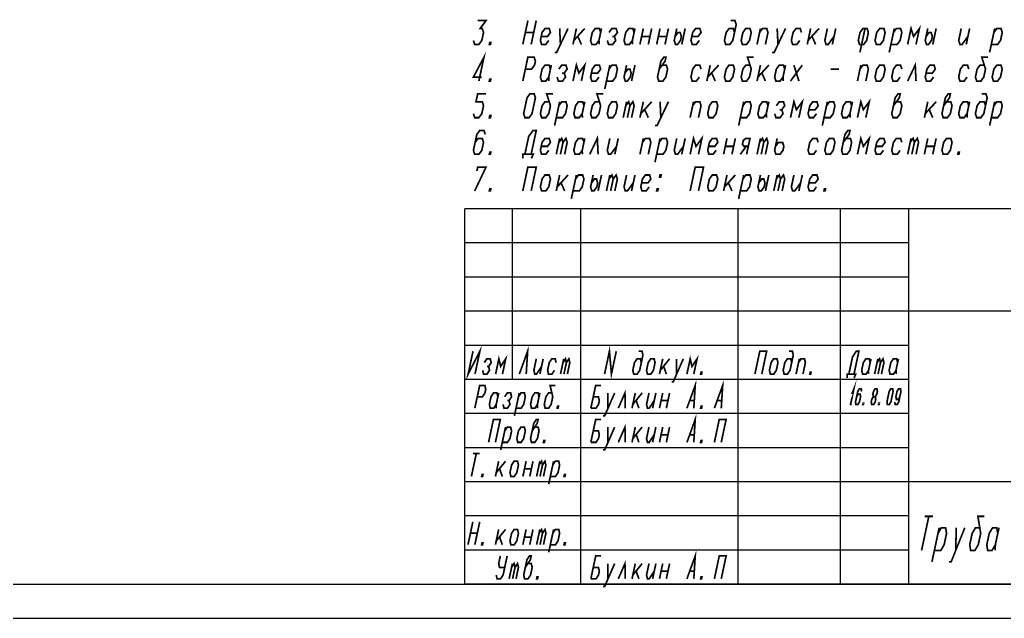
# Model space of a CAD drawing. Header units: millimetres. Extents: x 0 to 594, y 0 to 420.
# Drawn here: x 338.8 to 483, y 0 to 87.7 of the extents above; entities that cross this region are included whole.
import ezdxf

# ---------------------------------------------------------------- set-up
doc = ezdxf.new("R2010")
doc.units = ezdxf.units.MM
doc.header["$LTSCALE"] = 32.67
doc.layers.get('0').update_dxf_attribs({"linetype": 'CONTINUOUS'})

msp = doc.modelspace()

# ---------------------------------------------------------------- linework, layer by layer
at = {"color": 7, "linetype": 'CONTINUOUS'}
for p, q in [((589, 60), (404, 60)), ((404, 5), (404, 60)), ((411, 35), (411, 60)), ((421, 5), (421, 60)), ((444, 5), (444, 60)), ((459, 5), (459, 60)), ((469, 5), (469, 60)), ((469, 55), (404, 55)), ((469, 50), (404, 50)), ((589, 45), (404, 45)), ((469, 40), (404, 40)), ((469, 35), (404, 35)), ((469, 30), (404, 30)), ((469, 25), (404, 25)), ((589, 20), (404, 20)), ((469, 15), (404, 15)), ((469, 10), (404, 10)), ((20, 5), (589, 5)), ((589, 5), (404, 5)), ((0, 0), (594, 0))]:
    msp.add_line(p, q, dxfattribs=at)
at = {"color": 2, "linetype": 'CONTINUOUS', "const_width": 0.25}
for points in [[(405.8827306, 87.5961106), (407.1077468, 87.5961106), (406.2472734, 86.4294375), (406.5535184, 86.4294375), (406.7357717, 85.8461055), (406.4877883, 84.6794415), (406.0575516, 84.0961095), (405.4450616, 84.0961095), (405.2627721, 84.6794415)], [(412.4888053, 84.0961095), (413.2327555, 87.5961106)], [(414.4577355, 87.5961106), (413.7137853, 84.0961095)], [(415.1867849, 85.2627735), (416.1055199, 85.2627735), (416.5357566, 85.8461055), (416.3535033, 86.4294375), (415.7410133, 86.4294375), (415.3107766, 85.8461055), (415.0627932, 84.6794415), (415.2450465, 84.0961095), (415.8575365, 84.0961095), (416.2877732, 84.6794415)], [(417.1408143, 82.9294364), (417.4470593, 82.9294364), (419.1097445, 86.4294375)], [(417.8847645, 86.4294375), (418.0012877, 84.0961095)], [(420.3347607, 86.4294375), (419.8387939, 84.0961095)], [(419.9627856, 84.6794415), (421.559777, 86.4294375)], [(423.8857815, 85.8461055), (423.7035282, 86.4294375), (423.091002, 86.4294375), (422.6607653, 85.8461055), (422.4127819, 84.6794415), (422.5950352, 84.0961095), (423.2075614, 84.0961095), (423.6377981, 84.6794415)], [(424.0097732, 86.4294375), (423.6377981, 84.6794415), (423.6669108, 84.0961095)], [(424.8627781, 84.6794415), (425.0450314, 84.0961095), (425.6575576, 84.0961095), (426.0877943, 84.6794415), (425.905541, 85.2627735), (426.3357777, 85.8461055), (426.1535244, 86.4294375), (425.5409982, 86.4294375), (425.1107615, 85.8461055)], [(428.7857739, 85.8461055), (428.6035206, 86.4294375), (427.9909944, 86.4294375), (427.5607577, 85.8461055), (427.3127743, 84.6794415), (427.4950638, 84.0961095), (428.1075538, 84.0961095), (428.5377905, 84.6794415)], [(428.9097656, 86.4294375), (428.5377905, 84.6794415), (428.5669032, 84.0961095)], [(429.6387788, 84.0961095), (430.1347456, 86.4294375)], [(431.3597618, 86.4294375), (430.863795, 84.0961095)], [(432.0888113, 84.0961095), (432.5847781, 86.4294375)], [(433.8097581, 86.4294375), (433.3137913, 84.0961095)], [(435.0347743, 86.4294375), (434.6627992, 84.6794415), (434.8450525, 84.0961095), (435.1512975, 84.0961095), (435.5815342, 84.6794415), (435.7055259, 85.2627735), (435.5232726, 85.8461055), (435.2170276, 85.8461055), (434.7867909, 85.2627735)], [(436.2597543, 86.4294375), (435.7637875, 84.0961095)], [(437.2367871, 85.2627735), (438.1555221, 85.2627735), (438.5857588, 85.8461055), (438.4035055, 86.4294375), (437.7910155, 86.4294375), (437.3607788, 85.8461055), (437.1127954, 84.6794415), (437.2950487, 84.0961095), (437.9075387, 84.0961095), (438.3377754, 84.6794415)], [(443.4857875, 85.8461055), (443.3034979, 86.4294375), (442.6910079, 86.4294375), (442.2607712, 85.8461055), (442.0127878, 84.6794415), (442.1950411, 84.0961095), (442.8075311, 84.0961095), (443.2378041, 84.6794415), (443.7337346, 87.0127695), (443.5514813, 87.5961106), (442.9389913, 87.5961106)], [(444.4627841, 84.6794415), (444.6450374, 84.0961095), (445.2575636, 84.0961095), (445.6878003, 84.6794415), (445.9357837, 85.8461055), (445.7534941, 86.4294375), (445.1410042, 86.4294375), (444.7107675, 85.8461055), (444.4627841, 84.6794415)], [(446.7887886, 84.0961095), (447.2847554, 86.4294375)], [(447.1607637, 85.8461055), (447.5910004, 86.4294375), (448.2035266, 86.4294375), (448.3857799, 85.8461055), (448.0138048, 84.0961095)], [(448.9908014, 82.9294364), (449.2970464, 82.9294364), (450.9597678, 86.4294375)], [(449.7347516, 86.4294375), (449.851311, 84.0961095)], [(453.2857723, 85.8461055), (453.103519, 86.4294375), (452.4910291, 86.4294375), (452.0607561, 85.8461055), (451.8127727, 84.6794415), (451.9950623, 84.0961095), (452.6075522, 84.0961095), (453.0377889, 84.6794415)], [(454.634744, 86.4294375), (454.1388135, 84.0961095)], [(454.2628052, 84.6794415), (455.8597603, 86.4294375)], [(457.0847765, 86.4294375), (456.7128014, 84.6794415), (456.8950547, 84.0961095), (457.2012997, 84.0961095), (458.0617731, 85.2627735)], [(458.3097565, 86.4294375), (457.8137897, 84.0961095)], [(461.6127938, 84.6794415), (461.7950471, 84.0961095), (462.4075371, 84.0961095), (462.8377738, 84.6794415), (463.0857572, 85.8461055), (462.9035039, 86.4294375), (462.2910139, 86.4294375), (461.8607772, 85.8461055), (461.6127938, 84.6794415)], [(462.5972589, 86.4294375), (461.8533087, 82.9294364)], [(464.06279, 84.6794415), (464.2450433, 84.0961095), (464.8575333, 84.0961095), (465.28777, 84.6794415), (465.5357534, 85.8461055), (465.3535001, 86.4294375), (464.7410101, 86.4294375), (464.3107734, 85.8461055), (464.06279, 84.6794415)], [(466.1408112, 82.9294364), (466.8847614, 86.4294375)], [(466.3887946, 84.0961095), (467.3075295, 84.0961095), (467.7378025, 84.6794415), (467.9857859, 85.8461055), (467.8034963, 86.4294375), (467.1910063, 86.4294375), (466.7607697, 85.8461055)], [(468.8387908, 84.0961095), (469.3347576, 86.4294375), (469.6992642, 85.2627735), (470.5597738, 86.4294375), (470.063807, 84.0961095)], [(471.7847538, 86.4294375), (471.4127787, 84.6794415), (471.595032, 84.0961095), (471.9013132, 84.0961095), (472.3315499, 84.6794415), (472.4555416, 85.2627735), (472.2732521, 85.8461055), (471.9670071, 85.8461055), (471.5367704, 85.2627735)], [(473.00977, 86.4294375), (472.5138032, 84.0961095)], [(476.6847462, 86.4294375), (476.3127711, 84.6794415), (476.4950607, 84.0961095), (476.8013057, 84.0961095), (477.6617791, 85.2627735)], [(477.9097625, 86.4294375), (477.4137957, 84.0961095)], [(480.8408247, 82.9294364), (481.5847749, 86.4294375)], [(481.0888081, 84.0961095), (482.0075431, 84.0961095), (482.4377798, 84.6794415), (482.6857632, 85.8461055), (482.5035099, 86.4294375), (481.8910199, 86.4294375), (481.4607832, 85.8461055)], [(412.8607804, 85.8461055), (414.0857604, 85.8461055)], [(420.546163, 85.2627735), (421.0638102, 84.0961095)], [(425.599296, 85.2627735), (425.905541, 85.2627735)], [(429.8867622, 85.2627735), (431.1117784, 85.2627735)], [(432.3367947, 85.2627735), (433.5617747, 85.2627735)], [(454.8461462, 85.2627735), (455.3637935, 84.0961095)], [(407.7419172, 84.0961095), (407.5888129, 84.0961095), (407.6508087, 84.387771), (407.8039131, 84.387771), (407.7419172, 84.0961095)], [(406.0575516, 78.7288188), (406.8015018, 82.2288199), (405.2627721, 79.3121508), (406.4877883, 79.3121508)], [(412.4888053, 78.7288188), (413.2327555, 82.2288199), (414.1514905, 82.2288199), (414.3337438, 81.6454879), (414.2097521, 81.0621559), (413.7795154, 80.4788148), (412.8607804, 80.4788148)], [(432.4607864, 80.4788148), (433.3212598, 81.6454879), (433.4452515, 82.2288199), (433.1390065, 82.2288199), (432.7087698, 81.6454879), (432.212803, 79.3121508), (432.3950563, 78.7288188), (433.0075463, 78.7288188), (433.437783, 79.3121508), (433.6857664, 80.4788148), (433.5035131, 81.0621559), (432.8910231, 81.0621559)], [(445.7534941, 81.0621559), (445.1410042, 81.0621559), (444.7107675, 80.4788148), (444.4627841, 79.3121508), (444.6450374, 78.7288188), (445.2575636, 78.7288188), (445.6878003, 79.3121508), (445.9357837, 80.4788148), (445.3889875, 82.2288199), (446.3077588, 82.2288199)], [(480.0535137, 81.0621559), (479.4410237, 81.0621559), (479.010787, 80.4788148), (478.7628036, 79.3121508), (478.9450569, 78.7288188), (479.5575469, 78.7288188), (479.9877836, 79.3121508), (480.235767, 80.4788148), (479.6890071, 82.2288199), (480.6077421, 82.2288199)], [(416.5357566, 80.4788148), (416.3535033, 81.0621559), (415.7410133, 81.0621559), (415.3107766, 80.4788148), (415.0627932, 79.3121508), (415.2450465, 78.7288188), (415.8575365, 78.7288188), (416.2877732, 79.3121508)], [(416.6597483, 81.0621559), (416.2877732, 79.3121508), (416.3169221, 78.7288188)], [(417.5127894, 79.3121508), (417.6950427, 78.7288188), (418.3075327, 78.7288188), (418.7377694, 79.3121508), (418.5555161, 79.8954828), (418.9857528, 80.4788148), (418.8034995, 81.0621559), (418.1910095, 81.0621559), (417.7607728, 80.4788148)], [(419.8387939, 78.7288188), (420.3347607, 81.0621559), (420.6992673, 79.8954828), (421.559777, 81.0621559), (421.0638102, 78.7288188)], [(422.5367736, 79.8954828), (423.4555448, 79.8954828), (423.8857815, 80.4788148), (423.7035282, 81.0621559), (423.091002, 81.0621559), (422.6607653, 80.4788148), (422.4127819, 79.3121508), (422.5950352, 78.7288188), (423.2075614, 78.7288188), (423.6377981, 79.3121508)], [(424.490803, 77.5621548), (425.2347532, 81.0621559)], [(424.7387864, 78.7288188), (425.6575576, 78.7288188), (426.0877943, 79.3121508), (426.3357777, 80.4788148), (426.1535244, 81.0621559), (425.5409982, 81.0621559), (425.1107615, 80.4788148)], [(427.6847494, 81.0621559), (427.3127743, 79.3121508), (427.4950638, 78.7288188), (427.8013088, 78.7288188), (428.2315455, 79.3121508), (428.3555372, 79.8954828), (428.1732839, 80.4788148), (427.8670027, 80.4788148), (427.436766, 79.8954828)], [(428.9097656, 81.0621559), (428.4137988, 78.7288188)], [(438.5857588, 80.4788148), (438.4035055, 81.0621559), (437.7910155, 81.0621559), (437.3607788, 80.4788148), (437.1127954, 79.3121508), (437.2950487, 78.7288188), (437.9075387, 78.7288188), (438.3377754, 79.3121508)], [(439.9347667, 81.0621559), (439.4387999, 78.7288188)], [(439.5627916, 79.3121508), (441.1597467, 81.0621559)], [(442.0127878, 79.3121508), (442.1950411, 78.7288188), (442.8075311, 78.7288188), (443.2378041, 79.3121508), (443.4857875, 80.4788148), (443.3034979, 81.0621559), (442.6910079, 81.0621559), (442.2607712, 80.4788148), (442.0127878, 79.3121508)], [(447.2847554, 81.0621559), (446.7887886, 78.7288188)], [(446.9127803, 79.3121508), (448.5097716, 81.0621559)], [(450.8357761, 80.4788148), (450.6535228, 81.0621559), (450.0409966, 81.0621559), (449.6107599, 80.4788148), (449.3627765, 79.3121508), (449.5450298, 78.7288188), (450.157556, 78.7288188), (450.5877927, 79.3121508)], [(450.9597678, 81.0621559), (450.5877927, 79.3121508), (450.6169054, 78.7288188)], [(451.688781, 78.7288188), (453.409764, 81.0621559)], [(452.1847478, 81.0621559), (452.9137972, 78.7288188)], [(461.4888021, 78.7288188), (461.9847689, 81.0621559)], [(461.8607772, 80.4788148), (462.2910139, 81.0621559), (462.9035039, 81.0621559), (463.0857572, 80.4788148), (462.7137821, 78.7288188)], [(464.06279, 79.3121508), (464.2450433, 78.7288188), (464.8575333, 78.7288188), (465.28777, 79.3121508), (465.5357534, 80.4788148), (465.3535001, 81.0621559), (464.7410101, 81.0621559), (464.3107734, 80.4788148), (464.06279, 79.3121508)], [(467.9857859, 80.4788148), (467.8034963, 81.0621559), (467.1910063, 81.0621559), (466.7607697, 80.4788148), (466.5127863, 79.3121508), (466.6950396, 78.7288188), (467.3075295, 78.7288188), (467.7378025, 79.3121508)], [(468.8387908, 78.7288188), (469.9472476, 81.0621559), (470.063807, 78.7288188)], [(471.5367704, 79.8954828), (472.4555416, 79.8954828), (472.8857783, 80.4788148), (472.703525, 81.0621559), (472.0909988, 81.0621559), (471.6607621, 80.4788148), (471.4127787, 79.3121508), (471.595032, 78.7288188), (472.2075582, 78.7288188), (472.6377949, 79.3121508)], [(477.7857708, 80.4788148), (477.6035175, 81.0621559), (476.9910275, 81.0621559), (476.5607545, 80.4788148), (476.3127711, 79.3121508), (476.4950607, 78.7288188), (477.1075507, 78.7288188), (477.5377874, 79.3121508)], [(481.2127998, 79.3121508), (481.3950531, 78.7288188), (482.0075431, 78.7288188), (482.4377798, 79.3121508), (482.6857632, 80.4788148), (482.5035099, 81.0621559), (481.8910199, 81.0621559), (481.4607832, 80.4788148), (481.2127998, 79.3121508)], [(418.2492711, 79.8954828), (418.5555161, 79.8954828)], [(440.1461689, 79.8954828), (440.6637799, 78.7288188)], [(447.4961576, 79.8954828), (448.0138048, 78.7288188)], [(457.5732748, 80.4788148), (458.7982548, 80.4788148)], [(407.7419172, 78.7288188), (407.5888129, 78.7288188), (407.6508087, 79.0204893), (407.8039131, 79.0204893), (407.7419172, 78.7288188)], [(405.2627721, 73.9448601), (405.4450616, 73.3615281), (406.0575516, 73.3615281), (406.4877883, 73.9448601), (406.7357717, 75.1115332), (406.5535184, 75.6948652), (405.6347472, 75.6948652), (405.8827306, 76.8615292), (407.1077468, 76.8615292)], [(412.7950503, 73.3615281), (412.612797, 73.9448601), (413.1087638, 76.2781972), (413.5390005, 76.8615292), (414.1514905, 76.8615292), (414.3337438, 76.2781972), (413.837777, 73.9448601), (413.4075403, 73.3615281), (412.7950503, 73.3615281)], [(416.3535033, 75.6948652), (415.7410133, 75.6948652), (415.3107766, 75.1115332), (415.0627932, 73.9448601), (415.2450465, 73.3615281), (415.8575365, 73.3615281), (416.2877732, 73.9448601), (416.5357566, 75.1115332), (415.9889967, 76.8615292), (416.9077317, 76.8615292)], [(423.7035282, 75.6948652), (423.091002, 75.6948652), (422.6607653, 75.1115332), (422.4127819, 73.9448601), (422.5950352, 73.3615281), (423.2075614, 73.3615281), (423.6377981, 73.9448601), (423.8857815, 75.1115332), (423.3389854, 76.8615292), (424.2577566, 76.8615292)], [(466.7607697, 75.1115332), (467.621243, 76.2781972), (467.7452347, 76.8615292), (467.4389897, 76.8615292), (467.0087531, 76.2781972), (466.5127863, 73.9448601), (466.6950396, 73.3615281), (467.3075295, 73.3615281), (467.7378025, 73.9448601), (467.9857859, 75.1115332), (467.8034963, 75.6948652), (467.1910063, 75.6948652)], [(474.1107583, 75.1115332), (474.9712679, 76.2781972), (475.0952596, 76.8615292), (474.7889784, 76.8615292), (474.3587417, 76.2781972), (473.8627749, 73.9448601), (474.0450282, 73.3615281), (474.6575544, 73.3615281), (475.0877911, 73.9448601), (475.3357745, 75.1115332), (475.1535212, 75.6948652), (474.540995, 75.6948652)], [(480.235767, 75.1115332), (480.0535137, 75.6948652), (479.4410237, 75.6948652), (479.010787, 75.1115332), (478.7628036, 73.9448601), (478.9450569, 73.3615281), (479.5575469, 73.3615281), (479.9877836, 73.9448601), (480.4837504, 76.2781972), (480.3014971, 76.8615292), (479.6890071, 76.8615292)], [(417.1408143, 72.1948641), (417.8847645, 75.6948652)], [(417.3887977, 73.3615281), (418.3075327, 73.3615281), (418.7377694, 73.9448601), (418.9857528, 75.1115332), (418.8034995, 75.6948652), (418.1910095, 75.6948652), (417.7607728, 75.1115332)], [(421.4357853, 75.1115332), (421.2534957, 75.6948652), (420.6410057, 75.6948652), (420.210769, 75.1115332), (419.9627856, 73.9448601), (420.1450389, 73.3615281), (420.7575289, 73.3615281), (421.1878019, 73.9448601)], [(421.559777, 75.6948652), (421.1878019, 73.9448601), (421.2169146, 73.3615281)], [(424.8627781, 73.9448601), (425.0450314, 73.3615281), (425.6575576, 73.3615281), (426.0877943, 73.9448601), (426.3357777, 75.1115332), (426.1535244, 75.6948652), (425.5409982, 75.6948652), (425.1107615, 75.1115332), (424.8627781, 73.9448601)], [(427.1887826, 73.3615281), (427.6847494, 75.6948652)], [(427.5607577, 75.1115332), (427.9909944, 75.6948652), (428.1732839, 75.1115332), (427.8013088, 73.3615281)], [(428.1732839, 75.1115332), (428.6035206, 75.6948652), (428.7857739, 75.1115332), (428.4137988, 73.3615281)], [(430.1347456, 75.6948652), (429.6387788, 73.3615281)], [(429.7627705, 73.9448601), (431.3597618, 75.6948652)], [(431.8408279, 72.1948641), (432.1470729, 72.1948641), (433.8097581, 75.6948652)], [(432.5847781, 75.6948652), (432.7013013, 73.3615281)], [(436.9888037, 73.3615281), (437.4847705, 75.6948652)], [(437.3607788, 75.1115332), (437.7910155, 75.6948652), (438.4035055, 75.6948652), (438.5857588, 75.1115332), (438.2137837, 73.3615281)], [(439.5627916, 73.9448601), (439.7450449, 73.3615281), (440.3575349, 73.3615281), (440.7877716, 73.9448601), (441.035755, 75.1115332), (440.8535017, 75.6948652), (440.2410117, 75.6948652), (439.810775, 75.1115332), (439.5627916, 73.9448601)], [(444.090809, 72.1948641), (444.8347592, 75.6948652)], [(444.3387924, 73.3615281), (445.2575636, 73.3615281), (445.6878003, 73.9448601), (445.9357837, 75.1115332), (445.7534941, 75.6948652), (445.1410042, 75.6948652), (444.7107675, 75.1115332)], [(448.3857799, 75.1115332), (448.2035266, 75.6948652), (447.5910004, 75.6948652), (447.1607637, 75.1115332), (446.9127803, 73.9448601), (447.0950336, 73.3615281), (447.7075598, 73.3615281), (448.1377965, 73.9448601)], [(448.5097716, 75.6948652), (448.1377965, 73.9448601), (448.1669092, 73.3615281)], [(449.3627765, 73.9448601), (449.5450298, 73.3615281), (450.157556, 73.3615281), (450.5877927, 73.9448601), (450.4055394, 74.5282012), (450.8357761, 75.1115332), (450.6535228, 75.6948652), (450.0409966, 75.6948652), (449.6107599, 75.1115332)], [(451.688781, 73.3615281), (452.1847478, 75.6948652), (452.5492906, 74.5282012), (453.409764, 75.6948652), (452.9137972, 73.3615281)], [(454.3867606, 74.5282012), (455.3055319, 74.5282012), (455.7357686, 75.1115332), (455.5535153, 75.6948652), (454.9410253, 75.6948652), (454.5107523, 75.1115332), (454.2628052, 73.9448601), (454.4450585, 73.3615281), (455.0575485, 73.3615281), (455.4877852, 73.9448601)], [(456.3408263, 72.1948641), (457.0847765, 75.6948652)], [(456.5888097, 73.3615281), (457.5075447, 73.3615281), (457.9377814, 73.9448601), (458.1857648, 75.1115332), (458.0035115, 75.6948652), (457.3910215, 75.6948652), (456.9607848, 75.1115332)], [(460.635761, 75.1115332), (460.4535077, 75.6948652), (459.8410177, 75.6948652), (459.410781, 75.1115332), (459.1627976, 73.9448601), (459.3450509, 73.3615281), (459.9575409, 73.3615281), (460.3877776, 73.9448601)], [(460.7597527, 75.6948652), (460.3877776, 73.9448601), (460.4169265, 73.3615281)], [(461.4888021, 73.3615281), (461.9847689, 75.6948652), (462.3492755, 74.5282012), (463.2097489, 75.6948652), (462.7137821, 73.3615281)], [(471.7847538, 75.6948652), (471.288787, 73.3615281)], [(471.4127787, 73.9448601), (473.00977, 75.6948652)], [(477.7857708, 75.1115332), (477.6035175, 75.6948652), (476.9910275, 75.6948652), (476.5607545, 75.1115332), (476.3127711, 73.9448601), (476.4950607, 73.3615281), (477.1075507, 73.3615281), (477.5377874, 73.9448601)], [(477.9097625, 75.6948652), (477.5377874, 73.9448601), (477.5669363, 73.3615281)], [(480.8408247, 72.1948641), (481.5847749, 75.6948652)], [(481.0888081, 73.3615281), (482.0075431, 73.3615281), (482.4377798, 73.9448601), (482.6857632, 75.1115332), (482.5035099, 75.6948652), (481.8910199, 75.6948652), (481.4607832, 75.1115332)], [(407.7419172, 73.3615281), (407.5888129, 73.3615281), (407.6508087, 73.6531987), (407.8039131, 73.6531987), (407.7419172, 73.3615281)], [(430.3461478, 74.5282012), (430.863795, 73.3615281)], [(450.0992944, 74.5282012), (450.4055394, 74.5282012)], [(471.996156, 74.5282012), (472.5138032, 73.3615281)], [(406.9837551, 70.9109065), (406.8015018, 71.4942385), (406.1890118, 71.4942385), (405.7587389, 70.9109065), (405.2627721, 68.5775785), (405.4450616, 67.9942375), (406.0575516, 67.9942375), (406.4877883, 68.5775785), (406.7357717, 69.7442425), (406.5535184, 70.3275745), (405.9410284, 70.3275745), (405.5107555, 69.7442425)], [(412.7950503, 67.9942375), (413.3530129, 70.6192451), (413.9983861, 71.4942385), (414.4577355, 71.4942385), (413.7137853, 67.9942375)], [(422.2887902, 67.9942375), (423.3972469, 70.3275745), (423.5138064, 67.9942375)], [(436.9888037, 67.9942375), (437.4847705, 70.3275745), (437.8492771, 69.1609105), (438.7097505, 70.3275745), (438.2137837, 67.9942375)], [(459.410781, 69.7442425), (460.2712544, 70.9109065), (460.3952461, 71.4942385), (460.0890011, 71.4942385), (459.6587644, 70.9109065), (459.1627976, 68.5775785), (459.3450509, 67.9942375), (459.9575409, 67.9942375), (460.3877776, 68.5775785), (460.635761, 69.7442425), (460.4535077, 70.3275745), (459.8410177, 70.3275745)], [(461.4888021, 67.9942375), (461.9847689, 70.3275745), (462.3492755, 69.1609105), (463.2097489, 70.3275745), (462.7137821, 67.9942375)], [(415.1867849, 69.1609105), (416.1055199, 69.1609105), (416.5357566, 69.7442425), (416.3535033, 70.3275745), (415.7410133, 70.3275745), (415.3107766, 69.7442425), (415.0627932, 68.5775785), (415.2450465, 67.9942375), (415.8575365, 67.9942375), (416.2877732, 68.5775785)], [(417.3887977, 67.9942375), (417.8847645, 70.3275745)], [(417.7607728, 69.7442425), (418.1910095, 70.3275745), (418.3732628, 69.7442425), (418.0012877, 67.9942375)], [(418.3732628, 69.7442425), (418.8034995, 70.3275745), (418.9857528, 69.7442425), (418.613814, 67.9942375)], [(421.4357853, 69.7442425), (421.2534957, 70.3275745), (420.6410057, 70.3275745), (420.210769, 69.7442425), (419.9627856, 68.5775785), (420.1450389, 67.9942375), (420.7575289, 67.9942375), (421.1878019, 68.5775785)], [(421.559777, 70.3275745), (421.1878019, 68.5775785), (421.2169146, 67.9942375)], [(425.2347532, 70.3275745), (424.8627781, 68.5775785), (425.0450314, 67.9942375), (425.3513126, 67.9942375), (426.211786, 69.1609105)], [(426.4597694, 70.3275745), (425.9638026, 67.9942375)], [(429.6387788, 67.9942375), (430.1347456, 70.3275745)], [(430.0107539, 69.7442425), (430.4410269, 70.3275745), (431.0535168, 70.3275745), (431.2357701, 69.7442425), (430.863795, 67.9942375)], [(431.8408279, 66.8275735), (432.5847781, 70.3275745)], [(432.0888113, 67.9942375), (433.0075463, 67.9942375), (433.437783, 68.5775785), (433.6857664, 69.7442425), (433.5035131, 70.3275745), (432.8910231, 70.3275745), (432.4607864, 69.7442425)], [(435.0347743, 70.3275745), (434.6627992, 68.5775785), (434.8450525, 67.9942375), (435.1512975, 67.9942375), (436.0117709, 69.1609105)], [(436.2597543, 70.3275745), (435.7637875, 67.9942375)], [(439.6867833, 69.1609105), (440.6055183, 69.1609105), (441.035755, 69.7442425), (440.8535017, 70.3275745), (440.2410117, 70.3275745), (439.810775, 69.7442425), (439.5627916, 68.5775785), (439.7450449, 67.9942375), (440.3575349, 67.9942375), (440.7877716, 68.5775785)], [(441.8887961, 67.9942375), (442.3847629, 70.3275745)], [(442.1367795, 69.1609105), (443.3617958, 69.1609105)], [(443.6097792, 70.3275745), (443.1138124, 67.9942375)], [(444.3387924, 67.9942375), (445.1992657, 69.1609105)], [(445.2575636, 67.9942375), (445.7534941, 70.3275745), (445.1410042, 70.3275745), (444.7727633, 70.0359131), (444.6487716, 69.452572), (444.8930208, 69.1609105), (445.5055107, 69.1609105)], [(446.7887886, 67.9942375), (447.2847554, 70.3275745)], [(447.1607637, 69.7442425), (447.5910004, 70.3275745), (447.7732537, 69.7442425), (447.4012786, 67.9942375)], [(447.7732537, 69.7442425), (448.2035266, 70.3275745), (448.3857799, 69.7442425), (448.0138048, 67.9942375)], [(449.7347516, 70.3275745), (449.3627765, 68.5775785), (449.5450298, 67.9942375), (450.157556, 67.9942375), (450.5877927, 68.5775785), (450.7117844, 69.1609105), (450.5295311, 69.7442425), (449.9170049, 69.7442425), (449.4867682, 69.1609105)], [(455.7357686, 69.7442425), (455.5535153, 70.3275745), (454.9410253, 70.3275745), (454.5107523, 69.7442425), (454.2628052, 68.5775785), (454.4450585, 67.9942375), (455.0575485, 67.9942375), (455.4877852, 68.5775785)], [(456.7128014, 68.5775785), (456.8950547, 67.9942375), (457.5075447, 67.9942375), (457.9377814, 68.5775785), (458.1857648, 69.7442425), (458.0035115, 70.3275745), (457.3910215, 70.3275745), (456.9607848, 69.7442425), (456.7128014, 68.5775785)], [(464.1867817, 69.1609105), (465.1055167, 69.1609105), (465.5357534, 69.7442425), (465.3535001, 70.3275745), (464.7410101, 70.3275745), (464.3107734, 69.7442425), (464.06279, 68.5775785), (464.2450433, 67.9942375), (464.8575333, 67.9942375), (465.28777, 68.5775785)], [(467.9857859, 69.7442425), (467.8034963, 70.3275745), (467.1910063, 70.3275745), (466.7607697, 69.7442425), (466.5127863, 68.5775785), (466.6950396, 67.9942375), (467.3075295, 67.9942375), (467.7378025, 68.5775785)], [(468.8387908, 67.9942375), (469.3347576, 70.3275745)], [(469.2107659, 69.7442425), (469.6410026, 70.3275745), (469.8232559, 69.7442425), (469.4512808, 67.9942375)], [(469.8232559, 69.7442425), (470.2535288, 70.3275745), (470.4357821, 69.7442425), (470.063807, 67.9942375)], [(471.288787, 67.9942375), (471.7847538, 70.3275745)], [(471.5367704, 69.1609105), (472.7617866, 69.1609105)], [(473.00977, 70.3275745), (472.5138032, 67.9942375)], [(473.8627749, 68.5775785), (474.0450282, 67.9942375), (474.6575544, 67.9942375), (475.0877911, 68.5775785), (475.3357745, 69.7442425), (475.1535212, 70.3275745), (474.540995, 70.3275745), (474.1107583, 69.7442425), (473.8627749, 68.5775785)], [(407.7419172, 67.9942375), (407.5888129, 67.9942375), (407.6508087, 68.285908), (407.8039131, 68.285908), (407.7419172, 67.9942375)], [(412.517918, 67.4109055), (412.4888053, 67.9942375), (414.0200303, 67.9942375), (413.7429342, 67.4109055)], [(476.34192, 67.9942375), (476.1887794, 67.9942375), (476.2507753, 68.285908), (476.4039159, 68.285908), (476.34192, 67.9942375)], [(405.4450616, 62.6269558), (407.1077468, 66.1269569), (405.8827306, 66.1269569), (405.7587389, 65.5436249)], [(412.4888053, 62.6269558), (413.2327555, 66.1269569), (414.4577355, 66.1269569), (413.7137853, 62.6269558)], [(415.0627932, 63.2102878), (415.2450465, 62.6269558), (415.8575365, 62.6269558), (416.2877732, 63.2102878), (416.5357566, 64.3769518), (416.3535033, 64.9602838), (415.7410133, 64.9602838), (415.3107766, 64.3769518), (415.0627932, 63.2102878)], [(417.8847645, 64.9602838), (417.3887977, 62.6269558)], [(417.5127894, 63.2102878), (419.1097445, 64.9602838)], [(419.5908105, 61.4602828), (420.3347607, 64.9602838)], [(419.8387939, 62.6269558), (420.7575289, 62.6269558), (421.1878019, 63.2102878), (421.4357853, 64.3769518), (421.2534957, 64.9602838), (420.6410057, 64.9602838), (420.210769, 64.3769518)], [(422.784757, 64.9602838), (422.4127819, 63.2102878), (422.5950352, 62.6269558), (422.9012802, 62.6269558), (423.3315531, 63.2102878), (423.4555448, 63.7936198), (423.2732552, 64.3769518), (422.9670103, 64.3769518), (422.5367736, 63.7936198)], [(424.0097732, 64.9602838), (423.5138064, 62.6269558)], [(424.7387864, 62.6269558), (425.2347532, 64.9602838)], [(425.1107615, 64.3769518), (425.5409982, 64.9602838), (425.7232877, 64.3769518), (425.3513126, 62.6269558)], [(425.7232877, 64.3769518), (426.1535244, 64.9602838), (426.3357777, 64.3769518), (425.9638026, 62.6269558)], [(427.6847494, 64.9602838), (427.3127743, 63.2102878), (427.4950638, 62.6269558), (427.8013088, 62.6269558), (428.6617822, 63.7936198)], [(428.9097656, 64.9602838), (428.4137988, 62.6269558)], [(429.8867622, 63.7936198), (430.8055334, 63.7936198), (431.2357701, 64.3769518), (431.0535168, 64.9602838), (430.4410269, 64.9602838), (430.0107539, 64.3769518), (429.7627705, 63.2102878), (429.9450601, 62.6269558), (430.55755, 62.6269558), (430.9877867, 63.2102878)], [(432.6758866, 64.6686224), (432.5227822, 64.6686224), (432.5847781, 64.9602838), (432.7378824, 64.9602838), (432.6758866, 64.6686224)], [(436.9888037, 62.6269558), (437.7327539, 66.1269569), (438.9577339, 66.1269569), (438.2137837, 62.6269558)], [(439.5627916, 63.2102878), (439.7450449, 62.6269558), (440.3575349, 62.6269558), (440.7877716, 63.2102878), (441.035755, 64.3769518), (440.8535017, 64.9602838), (440.2410117, 64.9602838), (439.810775, 64.3769518), (439.5627916, 63.2102878)], [(442.3847629, 64.9602838), (441.8887961, 62.6269558)], [(442.0127878, 63.2102878), (443.6097792, 64.9602838)], [(444.090809, 61.4602828), (444.8347592, 64.9602838)], [(444.3387924, 62.6269558), (445.2575636, 62.6269558), (445.6878003, 63.2102878), (445.9357837, 64.3769518), (445.7534941, 64.9602838), (445.1410042, 64.9602838), (444.7107675, 64.3769518)], [(447.2847554, 64.9602838), (446.9127803, 63.2102878), (447.0950336, 62.6269558), (447.4012786, 62.6269558), (447.8315515, 63.2102878), (447.9555432, 63.7936198), (447.7732537, 64.3769518), (447.4670087, 64.3769518), (447.036772, 63.7936198)], [(448.5097716, 64.9602838), (448.0138048, 62.6269558)], [(449.2387848, 62.6269558), (449.7347516, 64.9602838)], [(449.6107599, 64.3769518), (450.0409966, 64.9602838), (450.2232861, 64.3769518), (449.851311, 62.6269558)], [(450.2232861, 64.3769518), (450.6535228, 64.9602838), (450.8357761, 64.3769518), (450.463801, 62.6269558)], [(452.1847478, 64.9602838), (451.8127727, 63.2102878), (451.9950623, 62.6269558), (452.3013073, 62.6269558), (453.1617806, 63.7936198)], [(453.409764, 64.9602838), (452.9137972, 62.6269558)], [(454.3867606, 63.7936198), (455.3055319, 63.7936198), (455.7357686, 64.3769518), (455.5535153, 64.9602838), (454.9410253, 64.9602838), (454.5107523, 64.3769518), (454.2628052, 63.2102878), (454.4450585, 62.6269558), (455.0575485, 62.6269558), (455.4877852, 63.2102878)], [(418.0961667, 63.7936198), (418.613814, 62.6269558)], [(442.5961652, 63.7936198), (443.1138124, 62.6269558)], [(407.7419172, 62.6269558), (407.5888129, 62.6269558), (407.6508087, 62.9186173), (407.8039131, 62.9186173), (407.7419172, 62.6269558)], [(432.2419156, 62.6269558), (432.0888113, 62.6269558), (432.1508071, 62.9186173), (432.3039115, 62.9186173), (432.2419156, 62.6269558)], [(456.7419141, 62.6269558), (456.5888097, 62.6269558), (456.6508055, 62.9186173), (456.8039099, 62.9186173), (456.7419141, 62.6269558)], [(405.1970782, 39.1375804), (404.4849961, 35.7875839), (406.2020636, 39.1375804), (405.4900177, 35.7875839)], [(411.9800043, 35.7875839), (413.1945791, 39.1375804), (412.9849896, 35.7875839)], [(424.4599863, 35.7875839), (425.1720685, 39.1375804), (425.4650079, 35.7875839), (426.1770538, 39.1375804)], [(429.8410448, 37.4625776), (429.7084607, 38.0209119), (429.205968, 38.0209119), (428.8360232, 37.4625776), (428.5986625, 36.3459091), (428.7312466, 35.7875839), (429.2337393, 35.7875839), (429.6036841, 36.3459091), (430.0783693, 38.5792462), (429.9458214, 39.1375804), (429.4433287, 39.1375804)], [(446.4750026, 35.7875839), (447.1870485, 39.1375804), (448.1920701, 39.1375804), (447.4799879, 35.7875839)], [(451.8560248, 37.4625776), (451.7234769, 38.0209119), (451.220948, 38.0209119), (450.8510394, 37.4625776), (450.6136787, 36.3459091), (450.7462628, 35.7875839), (451.2487555, 35.7875839), (451.6186641, 36.3459091), (452.0933855, 38.5792462), (451.9608014, 39.1375804), (451.4583087, 39.1375804)], [(460.2312653, 35.7875839), (460.7652997, 38.3000836), (461.3201807, 39.1375804), (461.6970502, 39.1375804), (460.9850043, 35.7875839)], [(406.6136653, 36.3459091), (406.7462494, 35.7875839), (407.2487421, 35.7875839), (407.6186869, 36.3459091), (407.4861028, 36.9042434), (407.8560476, 37.4625776), (407.7234635, 38.0209119), (407.2209708, 38.0209119), (406.851026, 37.4625776)], [(408.50501, 35.7875839), (408.9796952, 38.0209119), (409.2448634, 36.9042434), (409.9847168, 38.0209119), (409.5099954, 35.7875839)], [(414.4646964, 38.0209119), (414.1086735, 36.3459091), (414.2412576, 35.7875839), (414.4925039, 35.7875839), (415.2323573, 36.9042434)], [(415.469718, 38.0209119), (414.9949966, 35.7875839)], [(417.3610265, 37.4625776), (417.2284424, 38.0209119), (416.7259497, 38.0209119), (416.3560411, 37.4625776), (416.1186804, 36.3459091), (416.2512645, 35.7875839), (416.7537572, 35.7875839), (417.1236658, 36.3459091)], [(418.0099889, 35.7875839), (418.4847103, 38.0209119)], [(418.3660481, 37.4625776), (418.7359567, 38.0209119), (418.8685408, 37.4625776), (418.5125178, 35.7875839)], [(418.8685408, 37.4625776), (419.2384493, 38.0209119), (419.3710334, 37.4625776), (419.0150105, 35.7875839)], [(430.6086694, 36.3459091), (430.7412535, 35.7875839), (431.2437462, 35.7875839), (431.613691, 36.3459091), (431.8510155, 37.4625776), (431.7184677, 38.0209119), (431.215975, 38.0209119), (430.8460302, 37.4625776), (430.6086694, 36.3459091)], [(432.9746993, 38.0209119), (432.5000142, 35.7875839)], [(432.6186764, 36.3459091), (433.9797209, 38.0209119)], [(434.2726604, 34.6709109), (434.5239067, 34.6709109), (435.9896917, 38.0209119)], [(434.9847063, 38.0209119), (435.0125138, 35.7875839)], [(436.5199918, 35.7875839), (436.9947133, 38.0209119), (437.2598452, 36.9042434), (437.9996986, 38.0209119), (437.5250134, 35.7875839)], [(448.6036718, 36.3459091), (448.7362559, 35.7875839), (449.2387485, 35.7875839), (449.6086934, 36.3459091), (449.8460178, 37.4625776), (449.71347, 38.0209119), (449.2109773, 38.0209119), (448.8410325, 37.4625776), (448.6036718, 36.3459091)], [(452.5049872, 35.7875839), (452.9797086, 38.0209119)], [(452.8610464, 37.4625776), (453.230955, 38.0209119), (453.7334476, 38.0209119), (453.8660317, 37.4625776), (453.5100088, 35.7875839)], [(463.3510342, 37.4625776), (463.2184501, 38.0209119), (462.7159574, 38.0209119), (462.3460488, 37.4625776), (462.1086881, 36.3459091), (462.241236, 35.7875839), (462.7437649, 35.7875839), (463.1136735, 36.3459091)], [(463.4696964, 38.0209119), (463.1136735, 36.3459091), (463.1206344, 35.7875839)], [(463.9999966, 35.7875839), (464.474718, 38.0209119)], [(464.3560195, 37.4625776), (464.7259644, 38.0209119), (464.8585485, 37.4625776), (464.5024893, 35.7875839)], [(464.8585485, 37.4625776), (465.228457, 38.0209119), (465.3610411, 37.4625776), (465.0049819, 35.7875839)], [(467.3710481, 37.4625776), (467.238464, 38.0209119), (466.7359713, 38.0209119), (466.3660265, 37.4625776), (466.1286658, 36.3459091), (466.2612499, 35.7875839), (466.7637426, 35.7875839), (467.1336874, 36.3459091)], [(467.4897103, 38.0209119), (467.1336874, 36.3459091), (467.1406121, 35.7875839)], [(407.2348564, 36.9042434), (407.4861028, 36.9042434)], [(433.1142444, 36.9042434), (433.5049995, 35.7875839)], [(438.6556219, 35.7875839), (438.5299988, 35.7875839), (438.589348, 36.0667465), (438.7149712, 36.0667465), (438.6556219, 35.7875839)], [(454.6406173, 35.7875839), (454.5149941, 35.7875839), (454.5743434, 36.0667465), (454.6999666, 36.0667465), (454.6406173, 35.7875839)], [(436.5199918, 30.7875779), (437.7345667, 34.1375789), (437.5250134, 30.7875779)], [(440.5400057, 30.7875779), (441.7545806, 34.1375789), (441.5449911, 30.7875779)], [(459.9869436, 35.2292451), (459.9799827, 35.7875839), (461.2362506, 35.7875839), (460.9919652, 35.2292451)], [(460.6603055, 32.857641), (460.9670219, 33.6243094), (460.4781248, 31.3243087)], [(405.4650018, 30.7875779), (406.1770477, 34.1375789), (406.930823, 34.1375789), (407.0633708, 33.5792446), (406.9447086, 33.0209149), (406.5748, 32.4625806), (405.8210248, 32.4625806)], [(416.7434608, 33.0209149), (416.2409681, 33.0209149), (415.8710233, 32.4625806), (415.6336626, 31.3459121), (415.7662467, 30.7875779), (416.2687394, 30.7875779), (416.6386842, 31.3459121), (416.8760449, 32.4625806), (416.4783289, 34.1375789), (417.2320679, 34.1375789)], [(422.4500156, 30.7875779), (423.1620615, 34.1375789), (423.9158005, 34.1375789)], [(426.4699933, 30.7875779), (427.4472074, 33.0209149), (427.4750149, 30.7875779)], [(462.1073829, 33.240973), (462.0451333, 33.6243094), (461.7576321, 33.6243094), (461.5324167, 33.240973), (461.2064854, 31.7076407), (461.268735, 31.3243087), (461.5562362, 31.3243087), (461.7814878, 31.7076407), (461.9444535, 32.4743091), (461.8821676, 32.857641), (461.5946664, 32.857641), (461.369451, 32.4743091)], [(464.1006764, 32.4743091), (464.325928, 32.857641), (464.4073927, 33.240973), (464.3451431, 33.6243094), (464.0576418, 33.6243094), (463.8323903, 33.240973), (463.7509255, 32.857641), (463.8131752, 32.4743091)], [(465.8687545, 31.3243087), (465.8064686, 31.7076407), (466.1324, 33.240973), (466.3576154, 33.6243094), (466.6451166, 33.6243094), (466.7074025, 33.240973), (466.3814711, 31.7076407), (466.1562557, 31.3243087), (465.8687545, 31.3243087)], [(466.9564735, 31.7076407), (467.0187594, 31.3243087), (467.3062606, 31.3243087), (467.531476, 31.7076407), (467.8574073, 33.240973), (467.7951215, 33.6243094), (467.5076202, 33.6243094), (467.2824049, 33.240973), (467.1194392, 32.4743091), (467.1817251, 32.0909772), (467.4692263, 32.0909772), (467.6944417, 32.4743091)], [(408.8360171, 32.4625806), (408.7034692, 33.0209149), (408.2009766, 33.0209149), (407.8310317, 32.4625806), (407.593671, 31.3459121), (407.7262551, 30.7875779), (408.2287478, 30.7875779), (408.5986926, 31.3459121)], [(408.9547156, 33.0209149), (408.5986926, 31.3459121), (408.6056173, 30.7875779)], [(409.603678, 31.3459121), (409.7362621, 30.7875779), (410.2387548, 30.7875779), (410.6086633, 31.3459121), (410.4761155, 31.9042464), (410.846024, 32.4625806), (410.7134762, 33.0209149), (410.2109473, 33.0209149), (409.8410387, 32.4625806)], [(410.2248691, 31.9042464), (410.4761155, 31.9042464)], [(411.257662, 29.6709139), (411.9697079, 33.0209149)], [(411.4949865, 30.7875779), (412.2487617, 30.7875779), (412.6186703, 31.3459121), (412.856031, 32.4625806), (412.7234469, 33.0209149), (412.2209542, 33.0209149), (411.8510457, 32.4625806)], [(414.866038, 32.4625806), (414.7334539, 33.0209149), (414.2309612, 33.0209149), (413.8610164, 32.4625806), (413.6236919, 31.3459121), (413.7562397, 30.7875779), (414.2587324, 30.7875779), (414.6286772, 31.3459121)], [(414.9847002, 33.0209149), (414.6286772, 31.3459121), (414.6356382, 30.7875779)], [(422.4500156, 30.7875779), (423.2037546, 30.7875779), (423.5736632, 31.3459121), (423.6923617, 31.9042464), (423.5597776, 32.4625806), (422.8060386, 32.4625806)], [(424.2226619, 29.6709139), (424.4739082, 29.6709139), (425.9396931, 33.0209149)], [(424.9347078, 33.0209149), (424.9625153, 30.7875779)], [(428.9547217, 33.0209149), (428.4800002, 30.7875779)], [(428.5986625, 31.3459121), (429.959707, 33.0209149)], [(429.0942305, 31.9042464), (429.4849856, 30.7875779)], [(430.9646924, 33.0209149), (430.6086694, 31.3459121), (430.7412535, 30.7875779), (430.9924999, 30.7875779), (431.7323533, 31.9042464)], [(431.969714, 33.0209149), (431.4949926, 30.7875779)], [(432.5000142, 30.7875779), (432.9746993, 33.0209149)], [(432.7373386, 31.9042464), (433.7423602, 31.9042464)], [(433.9797209, 33.0209149), (433.5049995, 30.7875779)], [(437.0085989, 31.9042464), (437.5110916, 31.9042464)], [(441.0286128, 31.9042464), (441.5311055, 31.9042464)], [(463.5687448, 31.3243087), (463.856246, 31.3243087), (464.0814976, 31.7076407), (464.1629623, 32.0909772), (464.1006764, 32.4743091), (463.8131752, 32.4743091), (463.5879598, 32.0909772), (463.5064951, 31.7076407), (463.5687448, 31.3243087)], [(417.6506305, 30.7875779), (417.5250073, 30.7875779), (417.5843566, 31.066745), (417.7099797, 31.066745), (417.6506305, 30.7875779)], [(438.6556219, 30.7875779), (438.5299988, 30.7875779), (438.589348, 31.066745), (438.7149712, 31.066745), (438.6556219, 30.7875779)], [(460.3343741, 31.3243087), (460.6218754, 31.3243087)], [(462.3468827, 31.3243087), (462.2749893, 31.3243087), (462.3157397, 31.5159747), (462.3875969, 31.5159747), (462.3468827, 31.3243087)], [(464.6468925, 31.3243087), (464.574999, 31.3243087), (464.6157495, 31.5159747), (464.6876067, 31.5159747), (464.6468925, 31.3243087)], [(407.4750088, 25.7875809), (408.1870547, 29.1375774), (409.1920763, 29.1375774), (408.4799941, 25.7875809)], [(413.8610164, 27.4625791), (414.6008698, 28.5792476), (414.7195682, 29.1375774), (414.4683219, 29.1375774), (414.0983771, 28.5792476), (413.6236919, 26.3459106), (413.7562397, 25.7875809), (414.2587324, 25.7875809), (414.6286772, 26.3459106), (414.866038, 27.4625791), (414.7334539, 28.0209134), (414.2309612, 28.0209134)], [(422.4500156, 25.7875809), (423.1620615, 29.1375774), (423.9158005, 29.1375774)], [(436.5199918, 25.7875809), (437.7345667, 29.1375774), (437.5250134, 25.7875809)], [(440.5400057, 25.7875809), (441.2520516, 29.1375774), (442.2570732, 29.1375774), (441.5449911, 25.7875809)], [(409.247655, 24.6709124), (409.9597009, 28.0209134)], [(409.4850157, 25.7875809), (410.2387548, 25.7875809), (410.6086633, 26.3459106), (410.846024, 27.4625791), (410.7134762, 28.0209134), (410.2109473, 28.0209134), (409.8410387, 27.4625791)], [(411.6136849, 26.3459106), (411.7462328, 25.7875809), (412.2487617, 25.7875809), (412.6186703, 26.3459106), (412.856031, 27.4625791), (412.7234469, 28.0209134), (412.2209542, 28.0209134), (411.8510457, 27.4625791), (411.6136849, 26.3459106)], [(422.4500156, 25.7875809), (423.2037546, 25.7875809), (423.5736632, 26.3459106), (423.6923617, 26.9042449), (423.5597776, 27.4625791), (422.8060386, 27.4625791)], [(424.2226619, 24.6709124), (424.4739082, 24.6709124), (425.9396931, 28.0209134)], [(424.9347078, 28.0209134), (424.9625153, 25.7875809)], [(426.4699933, 25.7875809), (427.4472074, 28.0209134), (427.4750149, 25.7875809)], [(428.9547217, 28.0209134), (428.4800002, 25.7875809)], [(428.5986625, 26.3459106), (429.959707, 28.0209134)], [(430.9646924, 28.0209134), (430.6086694, 26.3459106), (430.7412535, 25.7875809), (430.9924999, 25.7875809), (431.7323533, 26.9042449)], [(431.969714, 28.0209134), (431.4949926, 25.7875809)], [(432.5000142, 25.7875809), (432.9746993, 28.0209134)], [(433.9797209, 28.0209134), (433.5049995, 25.7875809)], [(415.6406235, 25.7875809), (415.5150004, 25.7875809), (415.5743496, 26.066748), (415.6999728, 26.066748), (415.6406235, 25.7875809)], [(429.0942305, 26.9042449), (429.4849856, 25.7875809)], [(432.7373386, 26.9042449), (433.7423602, 26.9042449)], [(437.0085989, 26.9042449), (437.5110916, 26.9042449)], [(438.6556219, 25.7875809), (438.5299988, 25.7875809), (438.589348, 26.066748), (438.7149712, 26.066748), (438.6556219, 25.7875809)], [(405.6745551, 24.1375804), (404.9625092, 20.7875793)], [(405.1720624, 24.1375804), (406.1770477, 24.1375804)], [(408.9547156, 23.0209119), (408.4799941, 20.7875793)], [(408.5986926, 21.3459136), (409.9597009, 23.0209119)], [(410.6086633, 21.3459136), (410.7412474, 20.7875793), (411.2437401, 20.7875793), (411.6136849, 21.3459136), (411.8510457, 22.4625776), (411.7184615, 23.0209119), (411.2159689, 23.0209119), (410.846024, 22.4625776), (410.6086633, 21.3459136)], [(412.5000081, 20.7875793), (412.9746932, 23.0209119)], [(413.9797148, 23.0209119), (413.5049934, 20.7875793)], [(414.510015, 20.7875793), (414.9847002, 23.0209119)], [(414.866038, 22.4625776), (415.2359465, 23.0209119), (415.3685306, 22.4625776), (415.0125077, 20.7875793)], [(415.3685306, 22.4625776), (415.7384755, 23.0209119), (415.8710233, 22.4625776), (415.5150004, 20.7875793)], [(416.2826613, 19.6709108), (416.9947072, 23.0209119)], [(416.5199857, 20.7875793), (417.273761, 20.7875793), (417.6436696, 21.3459136), (417.8810303, 22.4625776), (417.7484462, 23.0209119), (417.2459535, 23.0209119), (416.8760449, 22.4625776)], [(409.0942244, 21.9042479), (409.4850157, 20.7875793)], [(412.7373688, 21.9042479), (413.7423541, 21.9042479)], [(406.5956104, 20.7875793), (406.4699872, 20.7875793), (406.5293364, 21.0667465), (406.6549596, 21.0667465), (406.5956104, 20.7875793)], [(418.6556158, 20.7875793), (418.5299927, 20.7875793), (418.5893419, 21.0667465), (418.7149651, 21.0667465), (418.6556158, 20.7875793)], [(471.9377856, 14.9441488), (470.87501, 9.9441472)], [(471.3127877, 14.9441488), (472.5627836, 14.9441488)], [(479.3960314, 13.2774801), (478.7710334, 13.2774801), (478.281375, 12.444148), (477.9271285, 10.7774838), (478.0625043, 9.9441472), (478.6875022, 9.9441472), (479.1771244, 10.7774838), (479.5314071, 12.444148), (479.1252799, 14.9441488), (480.0627949, 14.9441488)], [(404.4600165, 10.7875808), (405.1720624, 14.1375773)], [(406.1770477, 14.1375773), (405.4650018, 10.7875808)], [(408.9547156, 13.0209133), (408.4799941, 10.7875808)], [(408.5986926, 11.3459151), (409.9597009, 13.0209133)], [(410.6086633, 11.3459151), (410.7412474, 10.7875808), (411.2437401, 10.7875808), (411.6136849, 11.3459151), (411.8510457, 12.4625791), (411.7184615, 13.0209133), (411.2159689, 13.0209133), (410.846024, 12.4625791), (410.6086633, 11.3459151)], [(412.5000081, 10.7875808), (412.9746932, 13.0209133)], [(413.9797148, 13.0209133), (413.5049934, 10.7875808)], [(414.510015, 10.7875808), (414.9847002, 13.0209133)], [(414.866038, 12.4625791), (415.2359465, 13.0209133), (415.3685306, 12.4625791), (415.0125077, 10.7875808)], [(415.3685306, 12.4625791), (415.7384755, 13.0209133), (415.8710233, 12.4625791), (415.5150004, 10.7875808)], [(416.2826613, 9.6709123), (416.9947072, 13.0209133)], [(416.5199857, 10.7875808), (417.273761, 10.7875808), (417.6436696, 11.3459151), (417.8810303, 12.4625791), (417.7484462, 13.0209133), (417.2459535, 13.0209133), (416.8760449, 12.4625791)], [(472.3957211, 8.2774831), (473.458533, 13.2774801)], [(472.7500038, 9.9441472), (473.6874825, 9.9441472), (474.177141, 10.7774838), (474.5313875, 12.444148), (474.3960117, 13.2774801), (473.7710138, 13.2774801), (473.2813916, 12.444148)], [(474.895749, 8.2774831), (475.2082299, 8.2774831), (477.2085205, 13.2774801)], [(475.9585247, 13.2774801), (475.8749934, 9.9441472)], [(482.0313988, 12.444148), (481.8960231, 13.2774801), (481.2710251, 13.2774801), (480.781403, 12.444148), (480.4271202, 10.7774838), (480.562496, 9.9441472), (481.1874939, 9.9441472), (481.6771161, 10.7774838)], [(482.2085039, 13.2774801), (481.6771161, 10.7774838), (481.6562333, 9.9441472)], [(404.8160394, 12.4625791), (405.8210248, 12.4625791)], [(409.0942244, 11.9042448), (409.4850157, 10.7875808)], [(412.7373688, 11.9042448), (413.7423541, 11.9042448)], [(406.5956104, 10.7875808), (406.4699872, 10.7875808), (406.5293364, 11.066748), (406.6549596, 11.066748), (406.5956104, 10.7875808)], [(418.6556158, 10.7875808), (418.5299927, 10.7875808), (418.5893419, 11.066748), (418.7149651, 11.066748), (418.6556158, 10.7875808)], [(408.5986926, 6.3459136), (408.7312405, 5.7875793), (409.2337332, 5.7875793), (409.603678, 6.3459136), (410.1970616, 9.1375803)], [(409.1920763, 9.1375803), (408.9547156, 8.0209118), (409.0872997, 7.4625775), (409.8410387, 7.4625775)], [(412.856031, 7.4625775), (413.5958844, 8.5792461), (413.7145466, 9.1375803), (413.4633003, 9.1375803), (413.0933917, 8.5792461), (412.6186703, 6.3459136), (412.7512544, 5.7875793), (413.2537471, 5.7875793), (413.6236919, 6.3459136), (413.8610164, 7.4625775), (413.7284685, 8.0209118), (413.2259758, 8.0209118)], [(422.4500156, 5.7875793), (423.1620615, 9.1375803), (423.9158005, 9.1375803)], [(436.5199918, 5.7875793), (437.7345667, 9.1375803), (437.5250134, 5.7875793)], [(440.5400057, 5.7875793), (441.2520516, 9.1375803), (442.2570732, 9.1375803), (441.5449911, 5.7875793)], [(410.4900011, 5.7875793), (410.9647225, 8.0209118)], [(410.846024, 7.4625775), (411.2159689, 8.0209118), (411.3485167, 7.4625775), (410.9924938, 5.7875793)], [(411.3485167, 7.4625775), (411.7184615, 8.0209118), (411.8510457, 7.4625775), (411.4949865, 5.7875793)], [(422.4500156, 5.7875793), (423.2037546, 5.7875793), (423.5736632, 6.3459136), (423.6923617, 6.9042478), (423.5597776, 7.4625775), (422.8060386, 7.4625775)], [(424.2226619, 4.6709108), (424.4739082, 4.6709108), (425.9396931, 8.0209118)], [(424.9347078, 8.0209118), (424.9625153, 5.7875793)], [(426.4699933, 5.7875793), (427.4472074, 8.0209118), (427.4750149, 5.7875793)], [(428.9547217, 8.0209118), (428.4800002, 5.7875793)], [(428.5986625, 6.3459136), (429.959707, 8.0209118)], [(430.9646924, 8.0209118), (430.6086694, 6.3459136), (430.7412535, 5.7875793), (430.9924999, 5.7875793), (431.7323533, 6.9042478)], [(431.969714, 8.0209118), (431.4949926, 5.7875793)], [(432.5000142, 5.7875793), (432.9746993, 8.0209118)], [(433.9797209, 8.0209118), (433.5049995, 5.7875793)], [(414.6356382, 5.7875793), (414.510015, 5.7875793), (414.569328, 6.0667464), (414.6949512, 6.0667464), (414.6356382, 5.7875793)], [(429.0942305, 6.9042478), (429.4849856, 5.7875793)], [(432.7373386, 6.9042478), (433.7423602, 6.9042478)], [(437.0085989, 6.9042478), (437.5110916, 6.9042478)], [(438.6556219, 5.7875793), (438.5299988, 5.7875793), (438.589348, 6.0667464), (438.7149712, 6.0667464), (438.6556219, 5.7875793)]]:
    msp.add_lwpolyline(points, dxfattribs=at)

doc.saveas('drawing.dxf')
